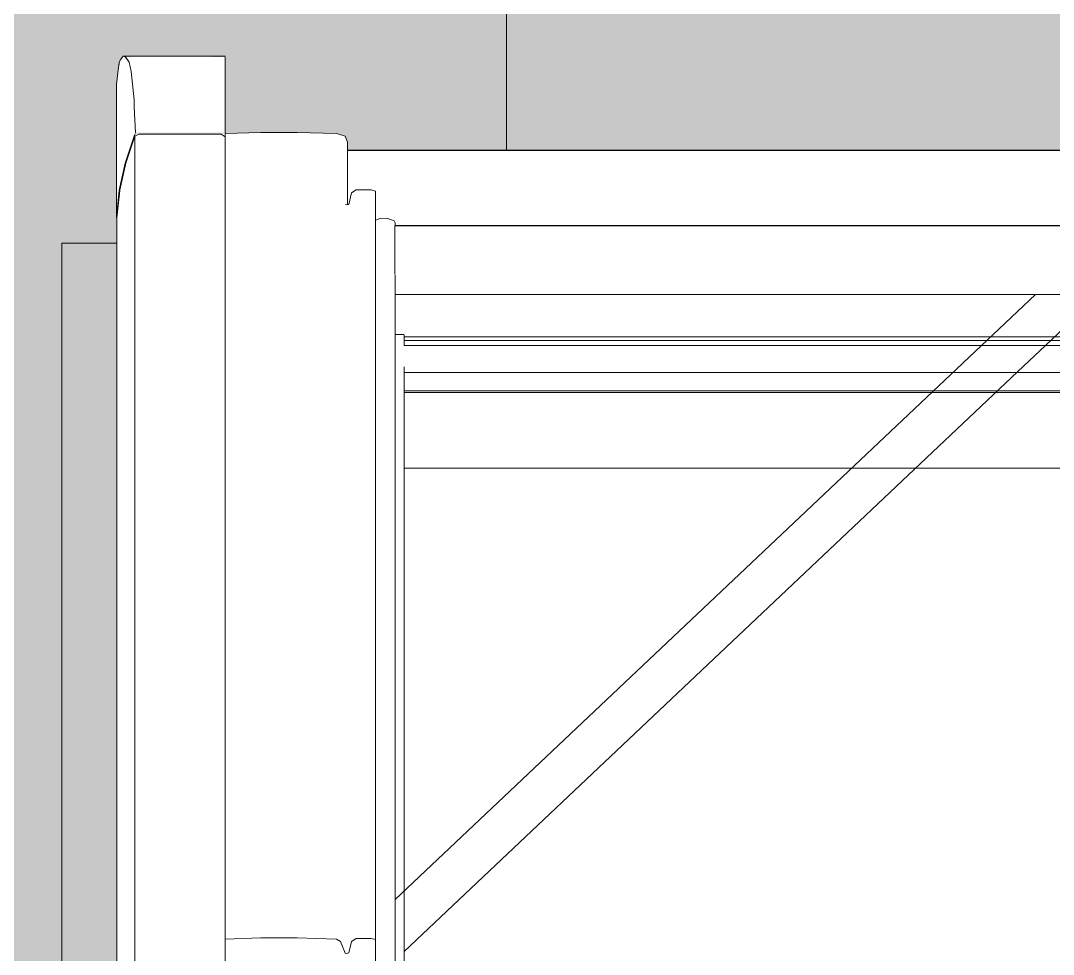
# Model space of a CAD drawing. Header units: metres. Extents: x -3 to 171, y -23 to 41.
# Drawn here: x 1.0185 to 1.4789, y -2.5162 to -2.1001 of the extents above; entities that cross this region are included whole.
import ezdxf

# ---------------------------------------------------------------- set-up
doc = ezdxf.new("R2010")
doc.units = ezdxf.units.M
doc.header["$MEASUREMENT"] = 0
doc.set_wipeout_variables(frame=1)
doc.linetypes.add('Schnittlinie', pattern=[0.006, 0.003, -0.0015, 0, -0.0015])
doc.linetypes.add('Wipeout_Contour', pattern=[1, 0, -1])
for name, color, linetype in [('6._Dach PP STG1_1_325 Dachfenster', 7, 'Continuous'), ('6._Dach PP STG1_1_330 Dachaufbau', 7, 'Continuous'), ('6._Dach PP STG1_1_851 Marker Schnitt', 7, 'Continuous')]:
    doc.layers.add(name, color=color, linetype=linetype)

msp = doc.modelspace()

# ---------------------------------------------------------------- linework, layer by layer
at = {"layer": '6._Dach PP STG1_1_325 Dachfenster', "color": 7, "linetype": 'Continuous', "lineweight": 13, "ltscale": 1000, "true_color": 0xf4f4f4, "flags": 128}
for points in [[(1.03685, -2.19932), (1.06135, -2.19932)], [(1.03685, -4.55782), (1.03685, -2.19932)], [(1.78415, -2.31926), (1.18955, -2.31926)], [(1.18955, -2.3636), (1.78415, -2.3636)]]:
    msp.add_lwpolyline(points, dxfattribs=at)
at = {"layer": '6._Dach PP STG1_1_851 Marker Schnitt', "color": 7, "linetype": 'Schnittlinie', "lineweight": 13, "ltscale": 1000}
msp.add_line((1.23503, 4.805), (1.23503, -18.6375), dxfattribs=at)

# ---------------------------------------------------------------- next in the draw order: wipeouts: each hides what was drawn before it
at = {"color": 254, "linetype": 'Wipeout_Contour', "lineweight": 0, "ltscale": 12.448105}
msp.add_wipeout([(2.775, -2.1975), (1.075, -2.1975), (1.075, -2.22224), (2.775, -2.22224)], dxfattribs=at).dxf.layer = '6._Dach PP STG1_1_330 Dachaufbau'

# ---------------------------------------------------------------- next in the draw order: hatches: boundary and pattern name
at = {"layer": '6._Dach PP STG1_1_330 Dachaufbau', "linetype": 'Continuous', "lineweight": 0, "true_color": 0x000000}
h = msp.add_hatch(color=18, dxfattribs=at)
h.paths.add_polyline_path([(3.445, -0.4), (3.755, -0.4), (3.755, 0.07), (2.8, 0.07), (2.8, -0.77152), (1.05, -0.77152), (1.05, 0.07), (-0.00106, 0.07), (0.01606, -4.6), (6.325, -4.6), (6.325, -0.82361), (3.445, -0.82361)])
h.paths.add_polyline_path([(3.805, -2.1975), (5.505, -2.1975), (5.505, -3.79873), (3.805, -3.79873)], flags=0)
h.paths.add_polyline_path([(1.075, -3.79873), (1.075, -2.1975), (2.775, -2.1975), (2.775, -3.79873)], flags=0)

# ---------------------------------------------------------------- next in the draw order: linework, layer by layer
at = {"layer": '6._Dach PP STG1_1_330 Dachaufbau', "color": 7, "linetype": 'Continuous', "lineweight": 18, "ltscale": 1000, "flags": 128}
msp.add_lwpolyline([(2.775, -2.1975), (1.075, -2.1975)], dxfattribs=at)

# ---------------------------------------------------------------- next in the draw order: wipeouts: each hides what was drawn before it
at = {"color": 254, "linetype": 'Wipeout_Contour', "lineweight": 0, "ltscale": 11.679686}
msp.add_wipeout([(1.06192, -2.12203), (1.06115, -2.12852), (1.06115, -2.18793), (1.06245, -2.17569), (1.06245, -2.11886)], dxfattribs=at).dxf.layer = '6._Dach PP STG1_1_325 Dachfenster'
at = {"color": 254, "linetype": 'Wipeout_Contour', "lineweight": 0, "ltscale": 10.943842}
msp.add_wipeout([(1.18535, -2.19156), (1.18535, -2.20216), (1.78835, -2.20216), (1.78835, -2.19156)], dxfattribs=at).dxf.layer = '6._Dach PP STG1_1_325 Dachfenster'
at = {"color": 254, "linetype": 'Wipeout_Contour', "lineweight": 0, "ltscale": 10.981889}
msp.add_wipeout([(1.18535, -2.2115), (1.78835, -2.2115), (1.78835, -2.20648), (1.18535, -2.20648)], dxfattribs=at).dxf.layer = '6._Dach PP STG1_1_325 Dachfenster'
at = {"color": 254, "linetype": 'Wipeout_Contour', "lineweight": 0, "ltscale": 11.530998}
msp.add_wipeout([(1.12555, -2.50891), (1.10965, -2.50942), (1.10965, -2.69331), (1.12555, -2.69331)], dxfattribs=at).dxf.layer = '6._Dach PP STG1_1_325 Dachfenster'
at = {"color": 254, "linetype": 'Wipeout_Contour', "lineweight": 0, "ltscale": 11.612029}
msp.add_wipeout([(1.16315, -2.69331), (1.16395, -2.69331), (1.16395, -2.51591), (1.16315, -2.51569)], dxfattribs=at).dxf.layer = '6._Dach PP STG1_1_325 Dachfenster'
at = {"color": 254, "linetype": 'Wipeout_Contour', "lineweight": 0, "ltscale": 12.612424}
msp.add_wipeout([(2.775, -2.2576), (1.075, -2.2576), (1.075, -2.27528), (2.775, -2.27528)], dxfattribs=at).dxf.layer = '6._Dach PP STG1_1_330 Dachaufbau'

# ---------------------------------------------------------------- next in the draw order: linework, layer by layer
at = {"layer": '6._Dach PP STG1_1_330 Dachaufbau', "color": 7, "linetype": 'Continuous', "lineweight": 18, "ltscale": 1000, "flags": 128}
msp.add_lwpolyline([(1.075, -2.27528), (2.775, -2.27528)], dxfattribs=at)

# ---------------------------------------------------------------- next in the draw order: wipeouts: each hides what was drawn before it
at = {"color": 254, "linetype": 'Wipeout_Contour', "lineweight": 0, "ltscale": 13.672495}
msp.add_wipeout([(1.06285, -2.11774), (1.06245, -2.11886), (1.06245, -2.17569), (1.06515, -2.16352), (1.06515, -2.11619), (1.06416, -2.11589)], dxfattribs=at).dxf.layer = '6._Dach PP STG1_1_325 Dachfenster'
at = {"color": 254, "linetype": 'Wipeout_Contour', "lineweight": 0, "ltscale": 10.966776}
msp.add_wipeout([(1.18535, -2.20648), (1.78835, -2.20648), (1.78835, -2.20216), (1.18535, -2.20216)], dxfattribs=at).dxf.layer = '6._Dach PP STG1_1_325 Dachfenster'
at = {"color": 254, "linetype": 'Wipeout_Contour', "lineweight": 0, "ltscale": 16.372985}
msp.add_wipeout([(1.78835, -2.21235), (1.18535, -2.21235), (1.18535, -2.2132), (1.18545, -2.21425), (1.78825, -2.21425), (1.78825, -2.21347)], dxfattribs=at).dxf.layer = '6._Dach PP STG1_1_325 Dachfenster'
at = {"color": 254, "linetype": 'Wipeout_Contour', "lineweight": 0, "ltscale": 11.613372}
msp.add_wipeout([(1.16395, -2.69331), (1.16475, -2.69331), (1.16475, -2.51562), (1.16395, -2.51591)], dxfattribs=at).dxf.layer = '6._Dach PP STG1_1_325 Dachfenster'
at = {"color": 254, "linetype": 'Wipeout_Contour', "lineweight": 0, "ltscale": 12.537035}
msp.add_wipeout([(2.775, -2.22224), (1.075, -2.22224), (1.075, -2.2576), (2.775, -2.2576)], dxfattribs=at).dxf.layer = '6._Dach PP STG1_1_330 Dachaufbau'

# ---------------------------------------------------------------- next in the draw order: linework, layer by layer
at = {"layer": '6._Dach PP STG1_1_330 Dachaufbau', "color": 7, "linetype": 'Continuous', "lineweight": 18, "ltscale": 1000, "flags": 128}
msp.add_lwpolyline([(1.075, -2.1975), (1.075, -3.79873)], dxfattribs=at)

# ---------------------------------------------------------------- next in the draw order: wipeouts: each hides what was drawn before it
at = {"color": 254, "linetype": 'Wipeout_Contour', "lineweight": 0, "ltscale": 18.322883}
msp.add_wipeout([(1.06515, -2.11619), (1.06515, -2.16352), (1.06915, -2.15157), (1.06915, -2.13852), (1.06903, -2.13533), (1.06782, -2.1228), (1.06686, -2.11859), (1.06545, -2.11624)], dxfattribs=at).dxf.layer = '6._Dach PP STG1_1_325 Dachfenster'
at = {"color": 254, "linetype": 'Wipeout_Contour', "lineweight": 0, "ltscale": 8.872714}
msp.add_wipeout([(1.18545, -2.22217), (1.78825, -2.22217), (1.18545, -2.2221)], dxfattribs=at).dxf.layer = '6._Dach PP STG1_1_325 Dachfenster'
at = {"color": 254, "linetype": 'Wipeout_Contour', "lineweight": 0, "ltscale": 11.631136}
msp.add_wipeout([(1.16115, -2.69331), (1.16315, -2.69331), (1.16315, -2.51569), (1.16115, -2.51053)], dxfattribs=at).dxf.layer = '6._Dach PP STG1_1_325 Dachfenster'

# ---------------------------------------------------------------- next in the draw order: wipeouts: each hides what was drawn before it
at = {"color": 254, "linetype": 'Wipeout_Contour', "lineweight": 0, "ltscale": 7.853838}
msp.add_wipeout([(1.06416, -2.11589), (1.06515, -2.11619), (1.10965, -2.11624)], dxfattribs=at).dxf.layer = '6._Dach PP STG1_1_325 Dachfenster'
at = {"color": 254, "linetype": 'Wipeout_Contour', "lineweight": 0, "ltscale": 9.739898}
msp.add_wipeout([(1.06686, -2.11859), (1.06782, -2.1228), (1.10965, -2.1228), (1.10965, -2.11859)], dxfattribs=at).dxf.layer = '6._Dach PP STG1_1_325 Dachfenster'
at = {"color": 254, "linetype": 'Wipeout_Contour', "lineweight": 0, "ltscale": 7.976573}
msp.add_wipeout([(1.06915, -2.13852), (1.06915, -2.15157), (1.06958, -2.15046)], dxfattribs=at).dxf.layer = '6._Dach PP STG1_1_325 Dachfenster'
at = {"color": 254, "linetype": 'Wipeout_Contour', "lineweight": 0, "ltscale": 11.015341}
msp.add_wipeout([(1.18545, -2.21666), (1.18545, -2.2221), (1.78825, -2.2221), (1.78825, -2.21666)], dxfattribs=at).dxf.layer = '6._Dach PP STG1_1_325 Dachfenster'
at = {"color": 254, "linetype": 'Wipeout_Contour', "lineweight": 0, "ltscale": 11.60162}
msp.add_wipeout([(1.15935, -2.69331), (1.16115, -2.69331), (1.16115, -2.51053), (1.15935, -2.50947)], dxfattribs=at).dxf.layer = '6._Dach PP STG1_1_325 Dachfenster'
at = {"color": 254, "linetype": 'Wipeout_Contour', "lineweight": 0, "ltscale": 11.631473}
msp.add_wipeout([(1.16475, -2.69331), (1.16605, -2.69331), (1.16605, -2.51046), (1.16475, -2.51562)], dxfattribs=at).dxf.layer = '6._Dach PP STG1_1_325 Dachfenster'

# ---------------------------------------------------------------- next in the draw order: wipeouts: each hides what was drawn before it
at = {"color": 254, "linetype": 'Wipeout_Contour', "lineweight": 0, "ltscale": 9.722503}
msp.add_wipeout([(1.10965, -2.11624), (1.06545, -2.11624), (1.06686, -2.11859), (1.10965, -2.11859)], dxfattribs=at).dxf.layer = '6._Dach PP STG1_1_325 Dachfenster'
at = {"color": 254, "linetype": 'Wipeout_Contour', "lineweight": 0, "ltscale": 9.767976}
msp.add_wipeout([(1.06782, -2.1228), (1.06903, -2.13533), (1.10965, -2.13533), (1.10965, -2.1228)], dxfattribs=at).dxf.layer = '6._Dach PP STG1_1_325 Dachfenster'
at = {"color": 254, "linetype": 'Wipeout_Contour', "lineweight": 0, "ltscale": 10.999842}
msp.add_wipeout([(1.78825, -2.21425), (1.18545, -2.21425), (1.18545, -2.21531), (1.78825, -2.21531)], dxfattribs=at).dxf.layer = '6._Dach PP STG1_1_325 Dachfenster'
at = {"color": 254, "linetype": 'Wipeout_Contour', "lineweight": 0, "ltscale": 11.584077}
msp.add_wipeout([(1.15935, -2.50947), (1.14175, -2.50891), (1.14175, -2.69331), (1.15935, -2.69331)], dxfattribs=at).dxf.layer = '6._Dach PP STG1_1_325 Dachfenster'
at = {"color": 254, "linetype": 'Wipeout_Contour', "lineweight": 0, "ltscale": 11.612346}
msp.add_wipeout([(1.16605, -2.69331), (1.16815, -2.69331), (1.16815, -2.50919), (1.16605, -2.51046)], dxfattribs=at).dxf.layer = '6._Dach PP STG1_1_325 Dachfenster'

# ---------------------------------------------------------------- next in the draw order: linework, layer by layer
at = {"layer": '6._Dach PP STG1_1_325 Dachfenster', "color": 7, "linetype": 'Continuous', "lineweight": 13, "ltscale": 1000, "flags": 128}
msp.add_lwpolyline([(1.06416, -2.11589), (1.10965, -2.11589)], dxfattribs=at)

# ---------------------------------------------------------------- next in the draw order: wipeouts: each hides what was drawn before it
at = {"color": 254, "linetype": 'Wipeout_Contour', "lineweight": 0, "ltscale": 13.011791}
msp.add_wipeout([(1.16315, -2.18197), (1.16315, -2.51569), (1.16395, -2.51591), (1.16395, -2.18222), (1.16325, -2.18204)], dxfattribs=at).dxf.layer = '6._Dach PP STG1_1_325 Dachfenster'
at = {"color": 254, "linetype": 'Wipeout_Contour', "lineweight": 0, "ltscale": 10.990657}
msp.add_wipeout([(1.18535, -2.21235), (1.78835, -2.21235), (1.78835, -2.2115), (1.18535, -2.2115)], dxfattribs=at).dxf.layer = '6._Dach PP STG1_1_325 Dachfenster'
at = {"color": 254, "linetype": 'Wipeout_Contour', "lineweight": 0, "ltscale": 11.002505}
msp.add_wipeout([(1.18545, -2.21595), (1.78825, -2.21595), (1.78825, -2.21531), (1.18545, -2.21531)], dxfattribs=at).dxf.layer = '6._Dach PP STG1_1_325 Dachfenster'
at = {"color": 254, "linetype": 'Wipeout_Contour', "lineweight": 0, "ltscale": 11.553642}
msp.add_wipeout([(1.12555, -2.69331), (1.14175, -2.69331), (1.14175, -2.50891), (1.12555, -2.50891)], dxfattribs=at).dxf.layer = '6._Dach PP STG1_1_325 Dachfenster'
at = {"color": 254, "linetype": 'Wipeout_Contour', "lineweight": 0, "ltscale": 11.61351}
msp.add_wipeout([(1.16815, -2.69331), (1.17475, -2.69331), (1.17475, -2.50919), (1.16815, -2.50919)], dxfattribs=at).dxf.layer = '6._Dach PP STG1_1_325 Dachfenster'

# ---------------------------------------------------------------- next in the draw order: wipeouts: each hides what was drawn before it
at = {"color": 254, "linetype": 'Wipeout_Contour', "lineweight": 0, "ltscale": 10.630992}
msp.add_wipeout([(1.10965, -2.1757), (1.10965, -2.50942), (1.12555, -2.50891), (1.12555, -2.17519)], dxfattribs=at).dxf.layer = '6._Dach PP STG1_1_325 Dachfenster'
at = {"color": 254, "linetype": 'Wipeout_Contour', "lineweight": 0, "ltscale": 10.721557}
msp.add_wipeout([(1.16115, -2.17681), (1.16115, -2.51053), (1.16315, -2.51569), (1.16315, -2.18197)], dxfattribs=at).dxf.layer = '6._Dach PP STG1_1_325 Dachfenster'
at = {"color": 254, "linetype": 'Wipeout_Contour', "lineweight": 0, "ltscale": 11.004689}
msp.add_wipeout([(1.18545, -2.21595), (1.18545, -2.21666), (1.78825, -2.21666), (1.78825, -2.21595)], dxfattribs=at).dxf.layer = '6._Dach PP STG1_1_325 Dachfenster'
at = {"color": 254, "linetype": 'Wipeout_Contour', "lineweight": 0, "ltscale": 11.622798}
msp.add_wipeout([(1.17475, -2.69331), (1.17665, -2.69331), (1.17665, -2.50968), (1.17475, -2.50919)], dxfattribs=at).dxf.layer = '6._Dach PP STG1_1_325 Dachfenster'

# ---------------------------------------------------------------- next in the draw order: wipeouts: each hides what was drawn before it
at = {"color": 254, "linetype": 'Wipeout_Contour', "lineweight": 0, "ltscale": 10.706456}
msp.add_wipeout([(1.15935, -2.17575), (1.15935, -2.50947), (1.16115, -2.51053), (1.16115, -2.17681)], dxfattribs=at).dxf.layer = '6._Dach PP STG1_1_325 Dachfenster'
at = {"color": 254, "linetype": 'Wipeout_Contour', "lineweight": 0, "ltscale": 10.73322}
msp.add_wipeout([(1.16475, -2.18194), (1.16395, -2.18222), (1.16395, -2.51591), (1.16475, -2.51562)], dxfattribs=at).dxf.layer = '6._Dach PP STG1_1_325 Dachfenster'

# ---------------------------------------------------------------- next in the draw order: wipeouts: each hides what was drawn before it
at = {"color": 254, "linetype": 'Wipeout_Contour', "lineweight": 0, "ltscale": 10.68872}
msp.add_wipeout([(1.14175, -2.50891), (1.15935, -2.50947), (1.15935, -2.17575), (1.14175, -2.17519)], dxfattribs=at).dxf.layer = '6._Dach PP STG1_1_325 Dachfenster'
at = {"color": 254, "linetype": 'Wipeout_Contour', "lineweight": 0, "ltscale": 10.72226}
msp.add_wipeout([(1.16475, -2.18194), (1.16475, -2.51562), (1.16605, -2.51046), (1.16605, -2.17678)], dxfattribs=at).dxf.layer = '6._Dach PP STG1_1_325 Dachfenster'

# ---------------------------------------------------------------- next in the draw order: linework, layer by layer
at = {"layer": '6._Dach PP STG1_1_325 Dachfenster', "color": 7, "linetype": 'Continuous', "lineweight": 13, "ltscale": 1000, "flags": 128}
for points in [[(1.16115, -2.51053), (1.15935, -2.50947)], [(1.16315, -2.51569), (1.16115, -2.51053)], [(1.16395, -2.51591), (1.16315, -2.51569)], [(1.16475, -2.51562), (1.16395, -2.51591)]]:
    msp.add_lwpolyline(points, dxfattribs=at)

# ---------------------------------------------------------------- next in the draw order: wipeouts: each hides what was drawn before it
at = {"color": 254, "linetype": 'Wipeout_Contour', "lineweight": 0, "ltscale": 10.658059}
msp.add_wipeout([(1.12555, -2.17519), (1.12555, -2.50891), (1.14175, -2.50891), (1.14175, -2.17519)], dxfattribs=at).dxf.layer = '6._Dach PP STG1_1_325 Dachfenster'
at = {"color": 254, "linetype": 'Wipeout_Contour', "lineweight": 0, "ltscale": 10.716867}
msp.add_wipeout([(1.16605, -2.17678), (1.16605, -2.51046), (1.16815, -2.50919), (1.16815, -2.1755)], dxfattribs=at).dxf.layer = '6._Dach PP STG1_1_325 Dachfenster'

# ---------------------------------------------------------------- next in the draw order: wipeouts: each hides what was drawn before it
at = {"color": 254, "linetype": 'Wipeout_Contour', "lineweight": 0, "ltscale": 9.9443}
msp.add_wipeout([(1.10965, -2.1757), (1.12555, -2.17519), (1.12555, -2.14987), (1.10965, -2.15039)], dxfattribs=at).dxf.layer = '6._Dach PP STG1_1_325 Dachfenster'
at = {"color": 254, "linetype": 'Wipeout_Contour', "lineweight": 0, "ltscale": 10.01131}
msp.add_wipeout([(1.15935, -2.15044), (1.14175, -2.14987), (1.14175, -2.17519), (1.15935, -2.17575)], dxfattribs=at).dxf.layer = '6._Dach PP STG1_1_325 Dachfenster'
at = {"color": 254, "linetype": 'Wipeout_Contour', "lineweight": 0, "ltscale": 10.72389}
msp.add_wipeout([(1.17475, -2.1755), (1.16815, -2.1755), (1.16815, -2.50919), (1.17475, -2.50919)], dxfattribs=at).dxf.layer = '6._Dach PP STG1_1_325 Dachfenster'

# ---------------------------------------------------------------- next in the draw order: linework, layer by layer
at = {"layer": '6._Dach PP STG1_1_325 Dachfenster', "color": 7, "linetype": 'Continuous', "lineweight": 13, "ltscale": 1000, "flags": 128}
for points in [[(1.16815, -2.50919), (1.16605, -2.51046)], [(1.16605, -2.51046), (1.16475, -2.51562)]]:
    msp.add_lwpolyline(points, dxfattribs=at)

# ---------------------------------------------------------------- next in the draw order: wipeouts: each hides what was drawn before it
at = {"color": 254, "linetype": 'Wipeout_Contour', "lineweight": 0, "ltscale": 9.977533}
msp.add_wipeout([(1.12555, -2.14987), (1.12555, -2.17519), (1.14175, -2.17519), (1.14175, -2.14987)], dxfattribs=at).dxf.layer = '6._Dach PP STG1_1_325 Dachfenster'
at = {"color": 254, "linetype": 'Wipeout_Contour', "lineweight": 0, "ltscale": 27.74059}
msp.add_wipeout([(1.06245, -2.17569), (1.06115, -2.18793), (1.06265, -2.17569), (1.06535, -2.16352), (1.06935, -2.15157), (1.07115, -2.15061), (1.10795, -2.15061), (1.10965, -2.15186), (1.10965, -2.15046), (1.06958, -2.15046), (1.06915, -2.15157), (1.06515, -2.16352)], dxfattribs=at).dxf.layer = '6._Dach PP STG1_1_325 Dachfenster'
at = {"color": 254, "linetype": 'Wipeout_Contour', "lineweight": 0, "ltscale": 7.310708}
msp.add_wipeout([(1.15935, -2.17575), (1.16315, -2.1515), (1.15935, -2.15044)], dxfattribs=at).dxf.layer = '6._Dach PP STG1_1_325 Dachfenster'
at = {"color": 254, "linetype": 'Wipeout_Contour', "lineweight": 0, "ltscale": 10.731563}
msp.add_wipeout([(1.17475, -2.1755), (1.17475, -2.50919), (1.17665, -2.50968), (1.17665, -2.176)], dxfattribs=at).dxf.layer = '6._Dach PP STG1_1_325 Dachfenster'

# ---------------------------------------------------------------- next in the draw order: wipeouts: each hides what was drawn before it
at = {"color": 254, "linetype": 'Wipeout_Contour', "lineweight": 0, "ltscale": 12.252096}
msp.add_wipeout([(1.10965, -2.13533), (1.06903, -2.13533), (1.06915, -2.13852), (1.06966, -2.15004), (1.10965, -2.15004)], dxfattribs=at).dxf.layer = '6._Dach PP STG1_1_325 Dachfenster'
at = {"color": 254, "linetype": 'Wipeout_Contour', "lineweight": 0, "ltscale": 7.823656}
msp.add_wipeout([(1.16315, -2.1515), (1.15935, -2.17575), (1.16115, -2.17681)], dxfattribs=at).dxf.layer = '6._Dach PP STG1_1_325 Dachfenster'
at = {"color": 254, "linetype": 'Wipeout_Contour', "lineweight": 0, "ltscale": 14.327131}
msp.add_wipeout([(1.06135, -2.18793), (1.06135, -2.75824), (1.06245, -2.74788), (1.06265, -2.74698), (1.06265, -2.17569)], dxfattribs=at).dxf.layer = '6._Dach PP STG1_1_325 Dachfenster'
at = {"color": 254, "linetype": 'Wipeout_Contour', "lineweight": 0, "ltscale": 38.768906}
msp.add_wipeout([(1.17665, -2.18441), (1.17665, -2.18898), (1.17905, -2.18816), (1.18215, -2.18823), (1.18495, -2.18936), (1.18545, -2.19021), (1.18545, -2.19134), (1.78825, -2.19134), (1.78825, -2.19021), (1.78875, -2.18936), (1.79155, -2.18823), (1.79465, -2.18816), (1.79705, -2.18898), (1.79705, -2.18441)], dxfattribs=at).dxf.layer = '6._Dach PP STG1_1_325 Dachfenster'

# ---------------------------------------------------------------- next in the draw order: wipeouts: each hides what was drawn before it
at = {"color": 254, "linetype": 'Wipeout_Contour', "lineweight": 0, "ltscale": 9.669305}
msp.add_wipeout([(1.16315, -2.1515), (1.16115, -2.17681), (1.16315, -2.1819), (1.16415, -2.15426)], dxfattribs=at).dxf.layer = '6._Dach PP STG1_1_325 Dachfenster'
at = {"color": 254, "linetype": 'Wipeout_Contour', "lineweight": 0, "ltscale": 14.25805}
msp.add_wipeout([(1.06265, -2.74698), (1.06515, -2.73571), (1.06535, -2.73511), (1.06535, -2.16352), (1.06265, -2.17569)], dxfattribs=at).dxf.layer = '6._Dach PP STG1_1_325 Dachfenster'
at = {"color": 254, "linetype": 'Wipeout_Contour', "lineweight": 0, "ltscale": 11.111227}
msp.add_wipeout([(1.17665, -2.18898), (1.17665, -2.69331), (1.17905, -2.69331), (1.17905, -2.18816)], dxfattribs=at).dxf.layer = '6._Dach PP STG1_1_325 Dachfenster'

# ---------------------------------------------------------------- next in the draw order: linework, layer by layer
at = {"layer": '6._Dach PP STG1_1_325 Dachfenster', "color": 7, "linetype": 'Continuous', "lineweight": 13, "ltscale": 1000, "flags": 128}
for points in [[(1.06115, -2.12852), (1.06115, -2.18793)], [(1.06135, -2.18793), (1.06135, -2.75824)], [(1.17665, -2.50968), (1.17475, -2.50919), (1.16815, -2.50919)]]:
    msp.add_lwpolyline(points, dxfattribs=at)

# ---------------------------------------------------------------- next in the draw order: wipeouts: each hides what was drawn before it
at = {"color": 254, "linetype": 'Wipeout_Contour', "lineweight": 0, "ltscale": 14.205162}
msp.add_wipeout([(1.06535, -2.16352), (1.06535, -2.73511), (1.06915, -2.72376), (1.06935, -2.72323), (1.06935, -2.15157)], dxfattribs=at).dxf.layer = '6._Dach PP STG1_1_325 Dachfenster'
at = {"color": 254, "linetype": 'Wipeout_Contour', "lineweight": 0, "ltscale": 7.749092}
msp.add_wipeout([(1.16315, -2.1819), (1.16395, -2.18222), (1.16415, -2.15426)], dxfattribs=at).dxf.layer = '6._Dach PP STG1_1_325 Dachfenster'
at = {"color": 254, "linetype": 'Wipeout_Contour', "lineweight": 0, "ltscale": 11.114474}
msp.add_wipeout([(1.17905, -2.18816), (1.17905, -2.69331), (1.18215, -2.69331), (1.18215, -2.18823)], dxfattribs=at).dxf.layer = '6._Dach PP STG1_1_325 Dachfenster'

# ---------------------------------------------------------------- next in the draw order: linework, layer by layer
at = {"layer": '6._Dach PP STG1_1_325 Dachfenster', "color": 7, "linetype": 'Continuous', "lineweight": 13, "ltscale": 1000, "flags": 128}
for points in [[(1.16415, -2.15426), (1.16315, -2.1515)], [(1.17905, -2.18816), (1.17665, -2.18898)]]:
    msp.add_lwpolyline(points, dxfattribs=at)

# ---------------------------------------------------------------- next in the draw order: wipeouts: each hides what was drawn before it
at = {"color": 254, "linetype": 'Wipeout_Contour', "lineweight": 0, "ltscale": 14.452494}
msp.add_wipeout([(1.06935, -2.15157), (1.06935, -2.72323), (1.0696, -2.72258), (1.07115, -2.72249), (1.07115, -2.15061)], dxfattribs=at).dxf.layer = '6._Dach PP STG1_1_325 Dachfenster'
at = {"color": 254, "linetype": 'Wipeout_Contour', "lineweight": 0, "ltscale": 43.183802}
msp.add_wipeout([(1.16415, -2.16985), (1.16415, -2.18215), (1.16475, -2.18194), (1.16605, -2.17678), (1.16815, -2.1755), (1.17475, -2.1755), (1.17665, -2.176), (1.17665, -2.18441), (1.79705, -2.18441), (1.79705, -2.176), (1.79895, -2.1755), (1.80555, -2.1755), (1.80765, -2.17678), (1.80895, -2.18194), (1.80955, -2.18215), (1.80955, -2.16985)], dxfattribs=at).dxf.layer = '6._Dach PP STG1_1_325 Dachfenster'
at = {"color": 254, "linetype": 'Wipeout_Contour', "lineweight": 0, "ltscale": 11.12244}
msp.add_wipeout([(1.18215, -2.18823), (1.18215, -2.69331), (1.18495, -2.69331), (1.18495, -2.18936)], dxfattribs=at).dxf.layer = '6._Dach PP STG1_1_325 Dachfenster'

# ---------------------------------------------------------------- next in the draw order: linework, layer by layer
at = {"layer": '6._Dach PP STG1_1_325 Dachfenster', "color": 7, "linetype": 'Continuous', "lineweight": 13, "ltscale": 1000, "flags": 128}
for points in [[(1.16475, -2.18194), (1.16605, -2.17678)], [(1.16605, -2.17678), (1.16815, -2.1755)], [(1.16815, -2.1755), (1.17475, -2.1755), (1.17665, -2.176)], [(1.17665, -2.176), (1.17665, -2.50968), (1.17665, -2.69331)], [(1.16325, -2.18204), (1.16395, -2.18222)], [(1.16395, -2.18222), (1.16475, -2.18194)], [(1.18215, -2.18823), (1.17905, -2.18816)]]:
    msp.add_lwpolyline(points, dxfattribs=at)

# ---------------------------------------------------------------- next in the draw order: wipeouts: each hides what was drawn before it
at = {"color": 254, "linetype": 'Wipeout_Contour', "lineweight": 0, "ltscale": 10.962479}
msp.add_wipeout([(1.07115, -2.72249), (1.10795, -2.72249), (1.10795, -2.15061), (1.07115, -2.15061)], dxfattribs=at).dxf.layer = '6._Dach PP STG1_1_325 Dachfenster'
at = {"color": 254, "linetype": 'Wipeout_Contour', "lineweight": 0, "ltscale": 10.852215}
msp.add_wipeout([(1.16415, -2.1579), (1.16415, -2.16985), (1.80955, -2.16985), (1.80955, -2.1579)], dxfattribs=at).dxf.layer = '6._Dach PP STG1_1_325 Dachfenster'
at = {"color": 254, "linetype": 'Wipeout_Contour', "lineweight": 0, "ltscale": 11.662741}
msp.add_wipeout([(1.18545, -2.19021), (1.18495, -2.18936), (1.18495, -2.69331), (1.18545, -2.21347), (1.18535, -2.19134)], dxfattribs=at).dxf.layer = '6._Dach PP STG1_1_325 Dachfenster'

# ---------------------------------------------------------------- next in the draw order: linework, layer by layer
at = {"layer": '6._Dach PP STG1_1_325 Dachfenster', "color": 7, "linetype": 'Continuous', "lineweight": 13, "ltscale": 1000, "flags": 128}
for points in [[(1.06115, -2.12852), (1.06192, -2.12203), (1.06245, -2.11886), (1.06285, -2.11774), (1.06416, -2.11589), (1.06515, -2.11619), (1.06686, -2.11859), (1.06782, -2.1228), (1.06903, -2.13533), (1.06915, -2.13852), (1.06966, -2.15004)], [(1.06958, -2.15046), (1.06915, -2.15157), (1.06515, -2.16352), (1.06245, -2.17569), (1.06115, -2.18793)], [(1.06135, -2.18793), (1.06265, -2.17569), (1.06535, -2.16352), (1.06935, -2.15157)], [(1.06935, -2.15157), (1.07115, -2.15061)], [(1.06935, -2.15157), (1.06935, -2.72323)], [(1.18495, -2.18936), (1.18215, -2.18823)], [(1.18545, -2.19021), (1.18495, -2.18936)], [(1.18535, -2.19134), (1.78835, -2.19134)], [(1.18535, -2.19156), (1.18535, -2.20216), (1.18535, -2.20648), (1.18535, -2.2115), (1.18535, -2.21235), (1.18535, -2.2132)], [(1.18545, -2.19021), (1.18545, -2.19134)]]:
    msp.add_lwpolyline(points, dxfattribs=at)

# ---------------------------------------------------------------- next in the draw order: wipeouts: each hides what was drawn before it
at = {"color": 254, "linetype": 'Wipeout_Contour', "lineweight": 0, "ltscale": 10.992677}
msp.add_wipeout([(1.10795, -2.15061), (1.10795, -2.72249), (1.10965, -2.72249), (1.10965, -2.15186)], dxfattribs=at).dxf.layer = '6._Dach PP STG1_1_325 Dachfenster'
at = {"color": 254, "linetype": 'Wipeout_Contour', "lineweight": 0, "ltscale": 8.718457}
msp.add_wipeout([(1.16415, -2.1579), (1.80955, -2.1579), (1.16415, -2.15783)], dxfattribs=at).dxf.layer = '6._Dach PP STG1_1_325 Dachfenster'
at = {"color": 254, "linetype": 'Wipeout_Contour', "lineweight": 0, "ltscale": 7.925566}
msp.add_wipeout([(1.18545, -2.22217), (1.18545, -2.49183), (1.47098, -2.22217)], dxfattribs=at).dxf.layer = '6._Dach PP STG1_1_325 Dachfenster'

# ---------------------------------------------------------------- next in the draw order: linework, layer by layer
at = {"layer": '6._Dach PP STG1_1_325 Dachfenster', "color": 7, "linetype": 'Continuous', "lineweight": 13, "ltscale": 1000, "flags": 128}
for points in [[(1.10965, -2.15004), (1.10965, -2.13533), (1.10965, -2.1228), (1.10965, -2.11859), (1.10965, -2.11624)], [(1.16315, -2.1515), (1.15935, -2.15044), (1.14175, -2.14987), (1.12555, -2.14987), (1.10965, -2.15039)], [(1.07115, -2.15061), (1.10795, -2.15061)], [(1.10795, -2.15061), (1.10965, -2.15186)], [(1.10965, -2.15186), (1.10965, -2.15046)], [(1.10965, -2.15186), (1.10965, -2.72249)], [(1.16415, -2.18215), (1.16415, -2.15426)], [(1.16415, -2.15783), (1.80955, -2.15783)], [(1.15935, -2.50947), (1.14175, -2.50891), (1.12555, -2.50891), (1.10965, -2.50942)]]:
    msp.add_lwpolyline(points, dxfattribs=at)

# ---------------------------------------------------------------- next in the draw order: wipeouts: each hides what was drawn before it
at = {"color": 254, "linetype": 'Wipeout_Contour', "lineweight": 0, "ltscale": 23.737647}
msp.add_wipeout([(1.18545, -2.51658), (1.37259, -2.69331), (1.60111, -2.69331), (1.78825, -2.51658), (1.78825, -2.49183), (1.50273, -2.22217), (1.47098, -2.22217), (1.18545, -2.49183)], dxfattribs=at).dxf.layer = '6._Dach PP STG1_1_325 Dachfenster'

# ---------------------------------------------------------------- next in the draw order: linework, layer by layer
at = {"layer": '6._Dach PP STG1_1_325 Dachfenster', "color": 7, "linetype": 'Continuous', "lineweight": 13, "ltscale": 1000, "flags": 128}
for points in [[(1.18545, -2.21347), (1.18545, -2.69331)], [(1.18545, -2.2221), (1.78825, -2.2221)], [(1.47098, -2.22217), (1.18545, -2.49183)], [(1.18545, -2.22217), (1.78825, -2.22217)], [(1.48685, -2.23405), (1.4754, -2.24487), (1.46566, -2.25406), (1.18942, -2.51496)], [(1.18545, -2.23992), (1.18935, -2.23992)], [(1.18955, -2.24013), (1.18955, -2.24487)], [(1.18955, -2.24098), (1.78415, -2.24098)], [(1.18942, -2.24487), (1.78429, -2.24487)], [(1.18955, -2.24268), (1.78415, -2.24268)], [(1.18955, -2.25435), (1.18955, -2.69331)], [(1.18955, -2.25689), (1.78415, -2.25689)], [(1.18955, -2.26502), (1.78415, -2.26502)], [(1.18955, -2.2658), (1.78415, -2.2658)], [(1.18955, -2.29953), (1.78415, -2.29953)]]:
    msp.add_lwpolyline(points, dxfattribs=at)

doc.saveas('drawing.dxf')
